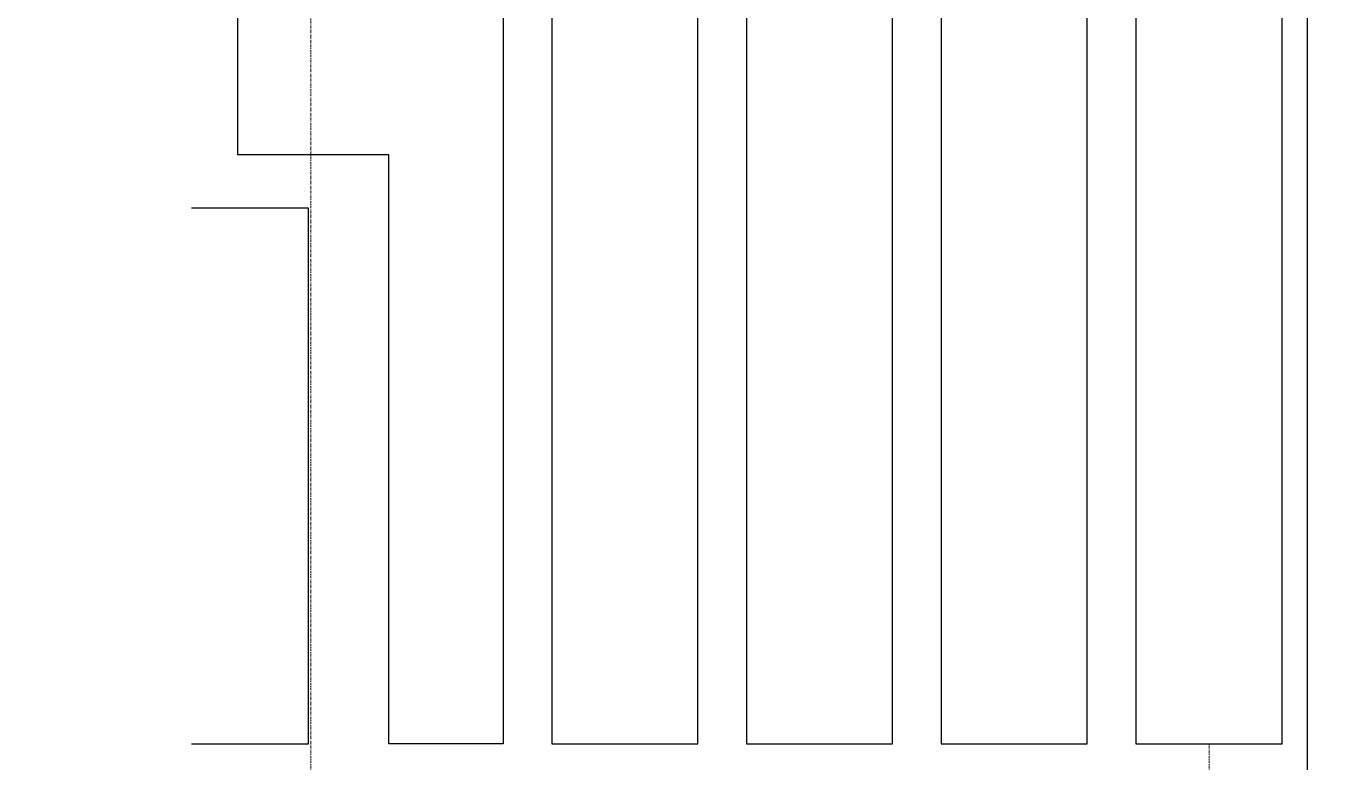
# Model space of a CAD drawing. Header units: millimetres. Extents: x -853432 to -773672, y -18171 to 22484.
# Drawn here: x -849713 to -847056, y 9382 to 10894 of the extents above; entities that cross this region are included whole.
import ezdxf
from ezdxf.xclip import XClip

# ---------------------------------------------------------------- set-up
doc = ezdxf.new("R2010")
doc.units = ezdxf.units.MM
doc.header["$XCLIPFRAME"] = 0
doc.linetypes.add('DPA_Grid _ Level 100', pattern=[10, 5.5, -1.6, 1.3, -1.6])
doc.layers.add('000 - WIPEOUT', color=250, linetype='Continuous')
doc.layers.add('A11_ALU.SOLID SHEET', color=2, linetype='Continuous')
doc.layers.add('A-ROOM-IDEN', color=3, linetype='Continuous', lineweight=25)
doc.layers.add('S-GRID', color=251, linetype='Continuous', lineweight=9)

# ---------------------------------------------------------------- blocks, each defined once
blk = doc.blocks.new('*U2031')
at = {"layer": 'S-GRID', "linetype": 'DPA_Grid _ Level 100'}
for p, q in [((-13245, -21399.8), (-13245, 16631.7)), ((-11400, -21399.8), (-11400, 16631.7))]:
    blk.add_line(p, q, dxfattribs=at)
blk = doc.blocks.new('*U1486')
at = {"color": 3}
for points in [[(-1087.5, 3550), (1087.5, 3550), (1087.5, 3250), (-1087.5, 3250)], [(-1087.5, 3150), (1087.5, 3150), (1087.5, 2850), (-1087.5, 2850)], [(-1087.5, 2750), (1087.5, 2750), (1087.5, 2450), (-1087.5, 2450)], [(-1087.5, 2350), (1087.5, 2350), (1087.5, 2050), (-1087.5, 2050)]]:
    blk.add_wipeout(points, dxfattribs=at).dxf.layer = '000 - WIPEOUT'
at = {"layer": 'A11_ALU.SOLID SHEET', "color": 0, "linetype": 'ByBlock'}
for points in [[(-1087.5, 3250), (1087.5, 3250), (1087.5, 3550), (-1087.5, 3550)], [(-1087.5, 2850), (1087.5, 2850), (1087.5, 3150), (-1087.5, 3150)], [(-1087.5, 2450), (1087.5, 2450), (1087.5, 2750), (-1087.5, 2750)], [(-1087.5, 2050), (1087.5, 2050), (1087.5, 2350), (-1087.5, 2350)]]:
    blk.add_lwpolyline(points, close=True, dxfattribs=at)
blk = doc.blocks.new('*U1487')
at = {"color": 3}
blk.add_wipeout([(-550, -1450), (550, -1450), (550, -1750), (-550, -1750)], dxfattribs=at).dxf.layer = '000 - WIPEOUT'
at = {"layer": 'A11_ALU.SOLID SHEET', "color": 0, "linetype": 'ByBlock'}
blk.add_lwpolyline([(-550, -1750), (550, -1750), (550, -1450), (-550, -1450)], close=True, dxfattribs=at)
blk = doc.blocks.new('*U1697')
blk.add_lwpolyline([(-83950, 6309), (-96205.2, 6309), (-96205.2, 8125), (-104695, 8125), (-104695, 7050), (-108275, 7050), (-108275, 3850), (-101417.5, 3850), (-101417.5, 550), (-83950, 550)], close=True)
at = {"layer": 'A11_ALU.SOLID SHEET', "color": 0, "linetype": 'ByBlock', "rotation": 90}
for name, p in [('*U1486', (-100400, 6927.5)), ('*U1487', (-106200, 6390))]:
    blk.add_blockref(name, p, dxfattribs=at)
blk.add_lwpolyline([(-104595, 8015), (-104050, 8015), (-104050, 5840), (-104284.7, 5840), (-104284.7, 7050), (-104595, 7050), (-104595, 8015)])

msp = doc.modelspace()

# ---------------------------------------------------------------- linework, layer by layer
at = {"layer": 'A-ROOM-IDEN'}
msp.add_line((-847080, 5658), (-847080, 16908.8), dxfattribs=at)

# ---------------------------------------------------------------- block references
msp.add_blockref('*U2031', (-835882.4, 3579))

# ---------------------------------------------------------------- next in the draw order: block references
at = {"layer": 'A11_ALU.SOLID SHEET'}
ref = msp.add_blockref('*U1697', (-744682.4, 3579), dxfattribs=at)
XClip(ref).set_block_clipping_path([(-104690.1238047112, -9620.0029952966), (-34092.6543255156, 14392.9971737705)])

doc.saveas('drawing.dxf')
